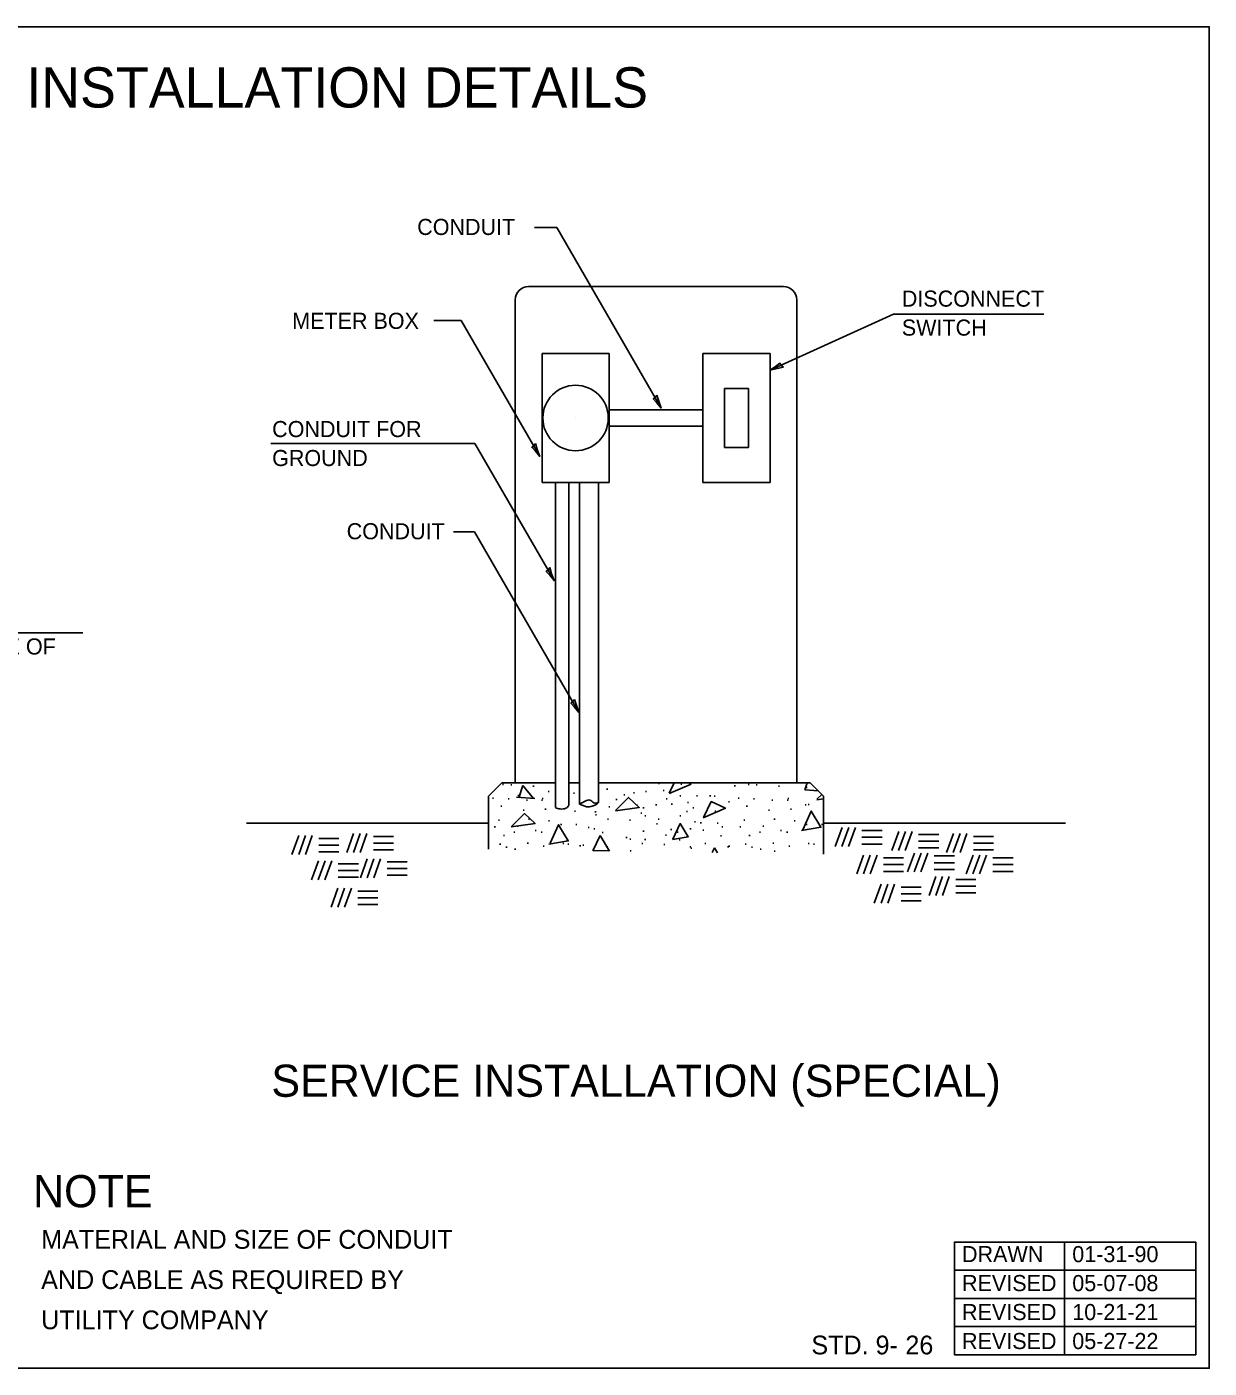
# Model space of a CAD drawing. Extents: x 100 to 888, y 575 to 1075.
# Drawn here: x 447 to 888, y 575 to 1075 of the extents above; entities that cross this region are included whole.
import ezdxf

# ---------------------------------------------------------------- set-up
doc = ezdxf.new("R2010")
doc.units = 0
for name, color, linetype in [('Sheets_General Details', 7, 'Continuous'), ('Sheets_Major Grid', 7, 'Continuous'), ('Sheets_Minor Grid Horizontal', 7, 'Continuous')]:
    doc.layers.add(name, color=color, linetype=linetype)

msp = doc.modelspace()

# ---------------------------------------------------------------- linework, layer by layer
at = {"layer": 'Sheets_General Details'}
for p, q in [((644.22, 1000.24), (635.9, 1000.24)), ((683.16, 932.86), (644.22, 1000.24)), ((633.76, 978.19), (728.76, 978.19)), ((628.76, 793.19), (628.76, 973.19)), ((733.76, 793.19), (733.76, 973.19)), ((608.62, 965.48), (598.44, 965.48)), ((637.89, 914.85), (608.62, 965.48)), ((723.76, 946.98), (769.82, 967.92)), ((769.82, 967.92), (825.9, 967.92)), ((638.76, 953.19), (638.76, 905.19)), ((638.76, 953.19), (663.76, 953.19)), ((663.76, 953.19), (663.76, 905.19)), ((698.76, 953.19), (723.76, 953.19)), ((698.76, 953.19), (698.76, 905.19)), ((723.76, 953.19), (723.76, 905.19)), ((706.76, 940.19), (706.76, 918.19)), ((706.76, 940.19), (715.76, 940.19)), ((715.76, 940.19), (715.76, 918.19)), ((663.76, 932.19), (698.76, 932.19)), ((651.26, 929.19), (651.26, 929.19)), ((663.76, 926.19), (698.76, 926.19)), ((613.69, 919.72), (537.61, 919.72)), ((643.24, 868.6), (613.69, 919.72)), ((706.76, 918.19), (715.76, 918.19)), ((638.76, 905.19), (663.76, 905.19)), ((643.76, 783.97), (643.76, 905.19)), ((648.76, 784.77), (648.76, 905.19)), ((652.76, 785.3), (652.76, 905.19)), ((659.76, 785.83), (659.76, 905.19)), ((698.76, 905.19), (723.76, 905.19)), ((613.55, 886.81), (605.73, 886.81)), ((652.49, 819.43), (613.55, 886.81)), ((346.22, 849.13), (467.52, 849.13)), ((623.76, 793.19), (618.76, 788.19)), ((623.76, 793.19), (643.76, 793.19)), ((624.02, 792.51), (624.42, 792.51)), ((627.07, 792.44), (627.47, 792.44)), ((635.37, 791.99), (635.77, 791.99)), ((648.76, 793.19), (652.76, 793.19)), ((659.76, 793.19), (738.76, 793.19)), ((662.84, 790.89), (663.24, 790.89)), ((682.16, 792.96), (682.56, 792.96)), ((683.87, 790.36), (684.27, 790.36)), ((690.54, 792.68), (690.94, 792.68)), ((710.45, 792.1), (710.85, 792.1)), ((715.57, 792.51), (715.97, 792.51)), ((718.61, 792.44), (719.01, 792.44)), ((726.92, 791.99), (727.32, 791.99)), ((737.27, 791.41), (737.67, 791.41)), ((738.76, 793.19), (743.76, 788.19)), ((618.76, 788.19), (618.76, 768.43)), ((620.32, 787.52), (620.72, 787.52)), ((626.08, 787.26), (626.48, 787.26)), ((629.76, 788.48), (630.16, 788.48)), ((632.91, 786.77), (633.31, 786.77)), ((638.59, 786.77), (638.99, 786.77)), ((638.81, 787.35), (639.21, 787.35)), ((641.04, 789.97), (641.44, 789.97)), ((650.45, 789.37), (650.85, 789.37)), ((666.32, 787), (666.72, 787)), ((669.29, 788.66), (669.69, 788.66)), ((672.86, 789.41), (673.26, 789.41)), ((677.34, 789.95), (677.74, 789.95)), ((681.12, 785.05), (681.52, 785.05)), ((684.99, 787.28), (685.39, 787.28)), ((686.96, 785.28), (687.36, 785.28)), ((690.11, 788.38), (690.51, 788.38)), ((692.99, 785.82), (693.39, 785.82)), ((696.31, 788.38), (696.71, 788.38)), ((701.24, 788.31), (701.64, 788.31)), ((702.93, 788.21), (703.33, 788.21)), ((708.3, 786.08), (708.7, 786.08)), ((711.87, 787.52), (712.27, 787.52)), ((717.63, 787.26), (718.03, 787.26)), ((724.46, 786.77), (724.86, 786.77)), ((730.14, 786.77), (730.54, 786.77)), ((730.36, 787.35), (730.76, 787.35)), ((736.84, 785.05), (737.24, 785.05)), ((738.01, 785.11), (738.41, 785.11)), ((743.76, 788.19), (743.76, 766.57)), ((623.37, 784.44), (623.77, 784.44)), ((631.67, 783.05), (632.07, 783.05)), ((639.84, 783.39), (640.24, 783.39)), ((650.89, 782.63), (651.29, 782.63)), ((658.5, 782.36), (658.9, 782.36)), ((658.71, 781.29), (659.11, 781.29)), ((663.61, 784.19), (664.01, 784.19)), ((673.93, 784.87), (674.33, 784.87)), ((675.61, 781.84), (676.01, 781.84)), ((676.39, 783.84), (676.79, 783.84)), ((677.08, 780.95), (677.48, 780.95)), ((690.11, 780.9), (690.51, 780.9)), ((692.56, 782.5), (692.96, 782.5)), ((694.93, 783.91), (695.33, 783.91)), ((703.14, 782.64), (703.54, 782.64)), ((714.92, 784.44), (715.32, 784.44)), ((723.22, 783.05), (723.62, 783.05)), ((731.39, 783.39), (731.79, 783.39)), ((528.62, 778.19), (618.76, 778.19)), ((620.96, 776.74), (621.36, 776.74)), ((622.47, 779.26), (622.87, 779.26)), ((629.52, 777.03), (629.92, 777.03)), ((633.69, 779.66), (634.09, 779.66)), ((636.14, 775.4), (636.54, 775.4)), ((641.17, 778.97), (641.57, 778.97)), ((645.69, 777.72), (646.09, 777.72)), ((651.36, 777.72), (651.76, 777.72)), ((655.96, 776.56), (656.36, 776.56)), ((658.07, 776), (658.47, 776)), ((663.18, 779.66), (663.58, 779.66)), ((671.35, 779.23), (671.75, 779.23)), ((676.39, 775.14), (676.79, 775.14)), ((681.47, 777.94), (681.87, 777.94)), ((682.06, 779.61), (682.46, 779.61)), ((686.7, 775.83), (687.1, 775.83)), ((693.9, 776), (694.3, 776)), ((695.57, 778.63), (695.97, 778.63)), ((697.77, 778.23), (698.17, 778.23)), ((698.67, 775.53), (699.07, 775.53)), ((704.08, 778.2), (704.48, 778.2)), ((705.76, 776.77), (706.16, 776.77)), ((712.51, 776.74), (712.91, 776.74)), ((714.02, 779.26), (714.42, 779.26)), ((721.07, 777.03), (721.47, 777.03)), ((725.23, 779.66), (725.63, 779.66)), ((727.69, 775.4), (728.09, 775.4)), ((732.72, 778.97), (733.12, 778.97)), ((737.24, 777.72), (737.64, 777.72)), ((742.91, 777.72), (743.31, 777.72)), ((743.76, 778.19), (833.9, 778.19)), ((748.07, 769.44), (750.64, 776.49)), ((750.57, 769.44), (753.14, 776.49)), ((753.07, 769.44), (755.64, 776.49)), ((758.04, 775.39), (765.54, 775.39)), ((769.2, 767.98), (771.77, 775.03)), ((771.7, 767.98), (774.27, 775.03)), ((774.2, 767.98), (776.77, 775.03)), ((545.53, 766.53), (548.09, 773.58)), ((548.03, 766.53), (550.59, 773.58)), ((550.53, 766.53), (553.09, 773.58)), ((555.5, 772.47), (563, 772.47)), ((565.93, 767.26), (568.49, 774.3)), ((568.43, 767.26), (570.99, 774.3)), ((570.93, 767.26), (573.49, 774.3)), ((575.9, 773.2), (583.4, 773.2)), ((575.9, 770.7), (583.4, 770.7)), ((622.94, 770.37), (623.34, 770.37)), ((624.36, 773.59), (624.76, 773.59)), ((628.27, 774.84), (628.67, 774.84)), ((633.26, 770.72), (633.66, 770.72)), ((638.42, 774.84), (638.82, 774.84)), ((646.46, 770.61), (646.86, 770.61)), ((648.39, 770.37), (648.79, 770.37)), ((661.2, 774.67), (661.6, 774.67)), ((670.06, 772.78), (670.46, 772.78)), ((671.48, 772.24), (671.88, 772.24)), ((675.96, 770.61), (676.36, 770.61)), ((677, 772.01), (677.4, 772.01)), ((684.12, 770.18), (684.52, 770.18)), ((684.73, 773.73), (685.13, 773.73)), ((689.17, 774.79), (689.57, 774.79)), ((689.86, 771.9), (690.26, 771.9)), ((699.44, 770.54), (699.84, 770.54)), ((705.33, 773.45), (705.73, 773.45)), ((714.49, 770.37), (714.89, 770.37)), ((715.91, 773.59), (716.31, 773.59)), ((719.82, 774.84), (720.22, 774.84)), ((724.81, 770.72), (725.21, 770.72)), ((729.96, 774.84), (730.36, 774.84)), ((738.01, 770.61), (738.41, 770.61)), ((739.94, 770.37), (740.34, 770.37)), ((758.04, 772.89), (765.54, 772.89)), ((758.04, 770.39), (765.54, 770.39)), ((779.17, 773.93), (786.67, 773.93)), ((779.17, 771.43), (786.67, 771.43)), ((789.6, 767.26), (792.17, 774.3)), ((792.1, 767.26), (794.67, 774.3)), ((794.6, 767.26), (797.17, 774.3)), ((799.57, 773.2), (807.07, 773.2)), ((799.57, 770.7), (807.07, 770.7)), ((555.5, 769.97), (563, 769.97)), ((555.5, 767.47), (563, 767.47)), ((575.9, 768.2), (583.4, 768.2)), ((625.31, 769.15), (625.71, 769.15)), ((628.53, 768.48), (628.93, 768.48)), ((639.19, 769.6), (639.59, 769.6)), ((652.78, 769.68), (653.18, 769.68)), ((653.94, 769.92), (654.34, 769.92)), ((657.83, 767.8), (663.55, 767.93)), ((662.84, 769.34), (663.24, 769.34)), ((671.61, 767.88), (672.01, 767.88)), ((693.85, 769.34), (694.25, 769.34)), ((694.24, 768.89), (694.64, 768.89)), ((707.95, 769.34), (708.35, 769.34)), ((708.34, 769.58), (708.74, 769.58)), ((716.86, 769.15), (717.26, 769.15)), ((720.08, 768.48), (720.48, 768.48)), ((725.28, 767.69), (725.68, 767.69)), ((730.74, 769.6), (731.14, 769.6)), ((756.09, 759.24), (758.65, 766.29)), ((758.59, 759.24), (761.15, 766.29)), ((761.09, 759.24), (763.65, 766.29)), ((766.06, 765.19), (773.56, 765.19)), ((775.03, 759.97), (777.59, 767.02)), ((777.53, 759.97), (780.09, 767.02)), ((779.17, 768.93), (786.67, 768.93)), ((780.03, 759.97), (782.59, 767.02)), ((785, 765.92), (792.5, 765.92)), ((796.89, 759.24), (799.45, 766.29)), ((799.39, 759.24), (801.95, 766.29)), ((799.57, 768.2), (807.07, 768.2)), ((801.89, 759.24), (804.45, 766.29)), ((806.86, 765.19), (814.36, 765.19)), ((552.81, 757.06), (555.38, 764.1)), ((555.31, 757.06), (557.88, 764.1)), ((557.81, 757.06), (560.38, 764.1)), ((562.78, 763), (570.28, 763)), ((562.78, 760.5), (570.28, 760.5)), ((571.03, 757.78), (573.59, 764.83)), ((573.53, 757.78), (576.09, 764.83)), ((576.03, 757.78), (578.59, 764.83)), ((581, 763.73), (588.5, 763.73)), ((581, 761.23), (588.5, 761.23)), ((766.06, 762.69), (773.56, 762.69)), ((766.06, 760.19), (773.56, 760.19)), ((785, 763.42), (792.5, 763.42)), ((785, 760.92), (792.5, 760.92)), ((806.86, 762.69), (814.36, 762.69)), ((806.86, 760.19), (814.36, 760.19)), ((562.78, 758), (570.28, 758)), ((581, 758.73), (588.5, 758.73)), ((762.64, 748.31), (765.21, 755.36)), ((765.14, 748.31), (767.71, 755.36)), ((767.64, 748.31), (770.21, 755.36)), ((783.04, 751.23), (785.61, 758.28)), ((785.54, 751.23), (788.11, 758.28)), ((788.04, 751.23), (790.61, 758.28)), ((793.01, 757.17), (800.51, 757.17)), ((560.1, 746.86), (562.66, 753.9)), ((562.6, 746.86), (565.16, 753.9)), ((565.1, 746.86), (567.66, 753.9)), ((570.07, 752.8), (577.57, 752.8)), ((570.07, 750.3), (577.57, 750.3)), ((772.61, 754.26), (780.11, 754.26)), ((772.61, 751.76), (780.11, 751.76)), ((793.01, 754.67), (800.51, 754.67)), ((793.01, 752.17), (800.51, 752.17)), ((570.07, 747.8), (577.57, 747.8)), ((772.61, 749.26), (780.11, 749.26))]:
    msp.add_line(p, q, dxfattribs=at)
for points in [[(728.74, 948.1), (727.97, 948.8), (727.45, 949.58), (725.85, 948.41), (723.76, 946.98), (726.39, 947.64)], [(681.57, 937.71), (680.94, 936.88), (680.22, 936.28), (681.54, 934.81), (683.16, 932.86), (682.25, 935.42)], [(636.29, 919.7), (635.66, 918.87), (634.95, 918.27), (636.26, 916.8), (637.89, 914.85), (636.97, 917.4)], [(641.65, 873.45), (641.02, 872.62), (640.3, 872.02), (641.62, 870.55), (643.24, 868.6), (642.33, 871.15)], [(650.9, 824.28), (650.27, 823.45), (649.55, 822.85), (650.87, 821.38), (652.49, 819.43), (651.58, 821.98)]]:
    msp.add_lwpolyline(points, close=True, dxfattribs=at)
for points in [[(630.09, 787.59), (631.57, 792.2)], [(631.57, 792.2), (635.57, 787.35)], [(694.39, 792.75), (686.11, 789.23)], [(686.18, 789.35), (688.06, 793.19)], [(693.47, 793.19), (694.39, 792.75)], [(736.8, 790.52), (737.66, 793.19)], [(741.8, 790.15), (736.8, 790.52)], [(636.1, 787.35), (629.29, 787.85)], [(666.21, 782.92), (671.01, 787.73), (675.02, 784.02), (666.12, 782.72)], [(698.95, 780.3), (701.85, 786.21), (707.16, 783.71), (698.89, 780.18)], [(743.76, 787.22), (741.17, 786.84)], [(741.25, 787.05), (743.08, 788.87)], [(627.35, 776.93), (632.16, 781.74), (636.16, 778.03), (627.26, 776.73)], [(735.95, 775.73), (739.15, 782.64), (742.76, 776.63), (735.55, 775.43)], [(641.74, 770.67), (644.94, 777.58), (648.55, 771.57), (641.34, 770.37)], [(687.48, 772.22), (690.28, 778.03), (693.29, 773.12), (687.43, 772.02)], [(657.72, 767.85), (660.38, 773.59)], [(660.38, 773.59), (663.87, 767.76)], [(702.19, 767.19), (703.06, 768.98)], [(703.06, 768.98), (704.17, 767.16)]]:
    msp.add_lwpolyline(points, dxfattribs=at)
msp.add_circle((651.26, 929.19), 12.2, dxfattribs=at)
for centre, start, end in [((633.76, 973.19), 90, 180), ((728.76, 973.19), 0, 90)]:
    msp.add_arc(centre, 5, start, end, dxfattribs=at)
for points in [[(652.76, 785.3), (654.3, 786.1), (655.37, 786.63), (656.96, 786.63), (658.56, 785.57), (659.76, 785.83), (658.83, 785.03), (657.5, 784.5), (655.37, 784.23), (654.04, 784.77), (652.76, 785.3)], [(643.76, 783.97), (645.52, 783.44), (646.59, 783.44), (647.65, 783.7), (648.76, 784.77)]]:
    msp.add_spline(points, degree=3, dxfattribs=at)
at = {"layer": 'Sheets_Major Grid'}
msp.add_lwpolyline([(100, 1075), (887.5, 1075), (887.5, 575), (100, 575)], close=True, dxfattribs=at)
at = {"layer": 'Sheets_Minor Grid Horizontal'}
for p, q in [((833.61, 580), (833.61, 622)), ((792.5, 611.5), (882.5, 611.5)), ((792.5, 601), (882.5, 601)), ((792.5, 590.5), (882.5, 590.5))]:
    msp.add_line(p, q, dxfattribs=at)
msp.add_lwpolyline([(882.5, 580), (792.5, 580), (792.5, 622), (882.5, 622)], close=True, dxfattribs=at)

# ---------------------------------------------------------------- texts
at = {"layer": 'Sheets_General Details'}
for s, height, p in [('SERVICE INSTALLATION DETAILS', 15, (352.81, 1044.91)), ('CONDUIT', 6, (592.22, 997.41)), ('DISCONNECT', 6, (772.9, 970.69)), ('METER BOX', 6, (545.6, 962.42)), ('SWITCH', 6, (772.9, 959.89)), ('CONDUIT FOR', 6, (538.13, 922.07)), ('GROUND', 6, (538.13, 911.27)), ('CONDUIT', 6, (565.92, 883.98)), ('MOUNTED ON OUTSIDE OF', 6, (351.39, 841.03)), ('SERVICE INSTALLATION (SPECIAL)', 12, (537.84, 676.15)), ('NOTE', 12, (448.97, 634.97)), ('MATERIAL AND SIZE OF CONDUIT', 7, (452.02, 619.51)), ('AND CABLE AS REQUIRED BY', 7, (452.02, 604.51)), ('UTILITY COMPANY', 7, (452.02, 589.51))]:
    msp.add_text(s, height=height, dxfattribs=at).set_placement(p)
at = {"layer": 'Sheets_Minor Grid Horizontal'}
for s, height, p in [('DRAWN', 6, (795.35, 614.52)), ('01-31-90', 6, (836.46, 614.52)), ('REVISED', 6, (795.35, 603.72)), ('05-07-08', 6, (836.46, 603.72)), ('REVISED', 6, (795.35, 592.92)), ('10-21-21', 6, (836.46, 592.92)), ('STD. 9-', 7, (739.19, 580.14)), ('26 ', 7, (774.23, 580.14)), ('REVISED', 6, (795.35, 582.12)), ('05-27-22', 6, (836.46, 582.12))]:
    msp.add_text(s, height=height, dxfattribs=at).set_placement(p)

doc.saveas('drawing.dxf')
